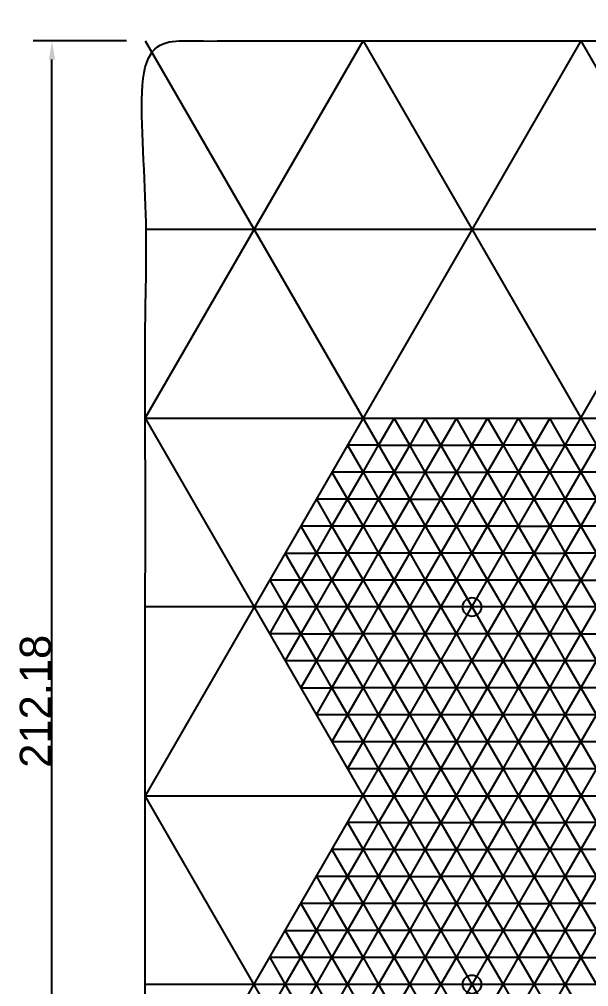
# Model space of a CAD drawing. Header units: millimetres. Extents: x 1 to 180, y 0 to 234.
# Drawn here: x 1.4 to 92.9, y 78.3 to 233.6 of the extents above; entities that cross this region are included whole.
import ezdxf

# ---------------------------------------------------------------- set-up
doc = ezdxf.new("R2010")
doc.units = ezdxf.units.MM
for name, color, linetype in [('CUT 1', 1, 'Continuous'), ('CUT 2', 15, 'Continuous'), ('ENGRAVE 1', 174, 'Continuous'), ('ENGRAVE 2', 3, 'Continuous')]:
    doc.layers.add(name, color=color, linetype=linetype)
doc.styles.add('Arial', font='arial.ttf')

msp = doc.modelspace()

# ---------------------------------------------------------------- linework, layer by layer
for p, q in [((18.66, 230.18), (3.66, 230.18)), ((6.66, 21), (6.66, 227.18))]:
    msp.add_line(p, q)
msp.add_solid([(6.16, 227.18), (7.16, 227.18), (6.66, 230.18)])
at = {"layer": 'CUT 1'}
for centre in [(74.16, 139.24), (74.16, 78.62)]:
    msp.add_circle(centre, 1.5, dxfattribs=at)
at = {"layer": 'CUT 2'}
msp.add_open_spline([(21.66, 18), (100.41, 18), (179.16, 18), (179.16, 124.09), (179.16, 230.18), (100.41, 230.18), (21.66, 230.18), (21.66, 124.09), (21.66, 18)], degree=2, knots=[0, 0, 0, 157.5, 157.5, 248.432668, 248.432668, 405.932668, 405.932668, 496.865336, 496.865336, 496.865336], dxfattribs=at)
at = {"layer": 'ENGRAVE 1'}
for p, q in [((61.66, 169.55), (59.16, 165.22)), ((64.16, 165.22), (61.66, 169.55)), ((66.66, 169.55), (64.16, 165.22)), ((69.16, 165.22), (66.66, 169.55)), ((71.66, 169.55), (69.16, 165.22)), ((74.16, 165.22), (71.66, 169.55)), ((74.16, 165.22), (76.66, 169.55)), ((76.66, 169.55), (79.16, 165.22)), ((79.16, 165.22), (81.66, 169.55)), ((81.66, 169.55), (84.16, 165.22)), ((86.66, 169.55), (84.16, 165.22)), ((89.16, 165.22), (86.66, 169.55)), ((54.16, 165.22), (56.66, 160.89)), ((59.16, 165.22), (54.16, 165.22)), ((56.66, 160.89), (59.16, 165.22)), ((59.16, 165.22), (64.16, 165.22)), ((64.16, 165.22), (61.66, 160.89)), ((64.16, 165.22), (69.16, 165.22)), ((66.66, 160.89), (64.16, 165.22)), ((69.16, 165.22), (66.66, 160.89)), ((71.66, 160.89), (69.16, 165.22)), ((69.16, 165.22), (74.16, 165.22)), ((74.16, 165.22), (71.66, 160.89)), ((76.66, 160.89), (74.16, 165.22)), ((79.16, 165.22), (74.16, 165.22)), ((76.66, 160.89), (79.16, 165.22)), ((84.16, 165.22), (79.16, 165.22)), ((79.16, 165.22), (81.66, 160.89)), ((81.66, 160.89), (84.16, 165.22)), ((84.16, 165.22), (89.16, 165.22)), ((84.16, 165.22), (86.66, 160.89)), ((94.16, 165.22), (89.16, 165.22)), ((89.16, 165.22), (91.66, 160.89)), ((91.66, 160.89), (94.16, 165.22)), ((56.66, 160.89), (51.66, 160.89)), ((51.66, 160.89), (54.16, 156.56)), ((54.16, 156.56), (56.66, 160.89)), ((61.66, 160.89), (56.66, 160.89)), ((56.66, 160.89), (59.16, 156.56)), ((59.16, 156.56), (61.66, 160.89)), ((61.66, 160.89), (66.66, 160.89)), ((66.66, 160.89), (64.16, 156.56)), ((69.16, 156.56), (66.66, 160.89)), ((66.66, 160.89), (71.66, 160.89)), ((69.16, 156.56), (71.66, 160.89)), ((71.66, 160.89), (74.16, 156.56)), ((71.66, 160.89), (76.66, 160.89)), ((74.16, 156.56), (76.66, 160.89)), ((81.66, 160.89), (76.66, 160.89)), ((76.66, 160.89), (79.16, 156.56)), ((79.16, 156.56), (81.66, 160.89)), ((81.66, 160.89), (84.16, 156.56)), ((86.66, 160.89), (81.66, 160.89)), ((86.66, 160.89), (89.16, 156.56)), ((91.66, 160.89), (86.66, 160.89)), ((89.16, 156.56), (91.66, 160.89)), ((91.66, 160.89), (94.16, 156.56)), ((96.66, 160.89), (91.66, 160.89)), ((54.16, 156.56), (49.16, 156.56)), ((49.16, 156.56), (51.66, 152.23)), ((51.66, 152.23), (54.16, 156.56)), ((54.16, 156.56), (56.66, 152.23)), ((59.16, 156.56), (54.16, 156.56)), ((56.66, 152.23), (59.16, 156.56)), ((59.16, 156.56), (61.66, 152.23)), ((64.16, 156.56), (59.16, 156.56)), ((61.66, 152.23), (64.16, 156.56)), ((64.16, 156.56), (69.16, 156.56)), ((66.66, 152.23), (69.16, 156.56)), ((69.16, 156.56), (71.66, 152.23)), ((74.16, 156.56), (69.16, 156.56)), ((71.66, 152.23), (74.16, 156.56)), ((74.16, 156.56), (76.66, 152.23)), ((79.16, 156.56), (74.16, 156.56)), ((76.66, 152.23), (79.16, 156.56)), ((84.16, 156.56), (79.16, 156.56)), ((79.16, 156.56), (81.66, 152.23)), ((89.16, 156.56), (84.16, 156.56)), ((84.16, 156.56), (86.66, 152.23)), ((86.66, 152.23), (89.16, 156.56)), ((94.16, 156.56), (89.16, 156.56)), ((89.16, 156.56), (91.66, 152.23)), ((91.66, 152.23), (94.16, 156.56)), ((46.66, 152.23), (49.16, 147.9)), ((51.66, 152.23), (46.66, 152.23)), ((49.16, 147.9), (51.66, 152.23)), ((56.66, 152.23), (51.66, 152.23)), ((51.66, 152.23), (54.16, 147.9)), ((54.16, 147.9), (56.66, 152.23)), ((56.66, 152.23), (59.16, 147.9)), ((61.66, 152.23), (56.66, 152.23)), ((59.16, 147.9), (61.66, 152.23)), ((61.66, 152.23), (64.16, 147.9)), ((66.66, 152.23), (61.66, 152.23)), ((64.16, 147.9), (66.66, 152.23)), ((71.66, 152.23), (66.66, 152.23)), ((69.16, 147.9), (71.66, 152.23)), ((76.66, 152.23), (71.66, 152.23)), ((71.66, 152.23), (74.16, 147.9)), ((74.16, 147.9), (76.66, 152.23)), ((76.66, 152.23), (79.16, 147.9)), ((81.66, 152.23), (76.66, 152.23)), ((81.66, 152.23), (86.66, 152.23)), ((84.16, 147.9), (81.66, 152.23)), ((86.66, 152.23), (84.16, 147.9)), ((91.66, 152.23), (86.66, 152.23)), ((86.66, 152.23), (89.16, 147.9)), ((89.16, 147.9), (91.66, 152.23)), ((96.66, 152.23), (91.66, 152.23)), ((91.66, 152.23), (94.16, 147.9)), ((44.16, 147.9), (49.16, 147.9)), ((46.66, 143.57), (44.16, 147.9)), ((49.16, 147.9), (46.66, 143.57)), ((54.16, 147.9), (49.16, 147.9)), ((49.16, 147.9), (51.66, 143.57)), ((51.66, 143.57), (54.16, 147.9)), ((54.16, 147.9), (56.66, 143.57)), ((59.16, 147.9), (54.16, 147.9)), ((56.66, 143.57), (59.16, 147.9)), ((59.16, 147.9), (61.66, 143.57)), ((64.16, 147.9), (59.16, 147.9)), ((61.66, 143.57), (64.16, 147.9)), ((64.16, 147.9), (66.66, 143.57)), ((69.16, 147.9), (64.16, 147.9)), ((66.66, 143.57), (69.16, 147.9)), ((74.16, 147.9), (69.16, 147.9)), ((71.66, 143.57), (74.16, 147.9)), ((74.16, 147.9), (76.66, 143.57)), ((79.16, 147.9), (74.16, 147.9)), ((79.16, 147.9), (81.66, 143.57)), ((84.16, 147.9), (79.16, 147.9)), ((81.66, 143.57), (84.16, 147.9)), ((86.66, 143.57), (84.16, 147.9)), ((84.16, 147.9), (89.16, 147.9)), ((89.16, 147.9), (86.66, 143.57)), ((89.16, 147.9), (91.66, 143.57)), ((94.16, 147.9), (89.16, 147.9)), ((94.16, 147.9), (91.66, 143.57)), ((46.66, 143.57), (41.66, 143.57)), ((41.66, 143.57), (44.16, 139.24)), ((44.16, 139.24), (46.66, 143.57)), ((46.66, 143.57), (49.16, 139.24)), ((51.66, 143.57), (46.66, 143.57)), ((49.16, 139.24), (51.66, 143.57)), ((51.66, 143.57), (54.16, 139.24)), ((56.66, 143.57), (51.66, 143.57)), ((54.16, 139.24), (56.66, 143.57)), ((56.66, 143.57), (59.16, 139.24)), ((61.66, 143.57), (56.66, 143.57)), ((59.16, 139.24), (61.66, 143.57)), ((61.66, 143.57), (64.16, 139.24)), ((66.66, 143.57), (61.66, 143.57)), ((64.16, 139.24), (66.66, 143.57)), ((66.66, 143.57), (69.16, 139.24)), ((71.66, 143.57), (66.66, 143.57)), ((69.16, 139.24), (71.66, 143.57)), ((76.66, 143.57), (71.66, 143.57)), ((81.66, 143.57), (76.66, 143.57)), ((76.66, 143.57), (79.16, 139.24)), ((79.16, 139.24), (81.66, 143.57)), ((81.66, 143.57), (84.16, 139.24)), ((86.66, 143.57), (81.66, 143.57)), ((84.16, 139.24), (86.66, 143.57)), ((89.16, 139.24), (86.66, 143.57)), ((86.66, 143.57), (91.66, 143.57)), ((91.66, 143.57), (89.16, 139.24)), ((91.66, 143.57), (96.66, 143.57)), ((91.66, 143.57), (94.16, 139.24)), ((41.66, 134.91), (44.16, 139.24)), ((44.16, 139.24), (46.66, 134.91)), ((49.16, 139.24), (46.66, 134.91)), ((51.66, 134.91), (49.16, 139.24)), ((51.66, 134.91), (54.16, 139.24)), ((54.16, 139.24), (56.66, 134.91)), ((56.66, 134.91), (59.16, 139.24)), ((59.16, 139.24), (61.66, 134.91)), ((61.66, 134.91), (64.16, 139.24)), ((64.16, 139.24), (66.66, 134.91)), ((66.66, 134.91), (69.16, 139.24)), ((69.16, 139.24), (71.66, 134.91)), ((76.66, 134.91), (79.16, 139.24)), ((79.16, 139.24), (81.66, 134.91)), ((81.66, 134.91), (84.16, 139.24)), ((84.16, 139.24), (86.66, 134.91)), ((86.66, 134.91), (89.16, 139.24)), ((89.16, 139.24), (91.66, 134.91)), ((94.16, 139.24), (91.66, 134.91)), ((46.66, 134.91), (41.66, 134.91)), ((44.16, 130.58), (46.66, 134.91)), ((46.66, 134.91), (49.16, 130.58)), ((46.66, 134.91), (51.66, 134.91)), ((49.16, 130.58), (51.66, 134.91)), ((51.66, 134.91), (54.16, 130.58)), ((56.66, 134.91), (51.66, 134.91)), ((54.16, 130.58), (56.66, 134.91)), ((56.66, 134.91), (59.16, 130.58)), ((61.66, 134.91), (56.66, 134.91)), ((59.16, 130.58), (61.66, 134.91)), ((61.66, 134.91), (64.16, 130.58)), ((66.66, 134.91), (61.66, 134.91)), ((64.16, 130.58), (66.66, 134.91)), ((71.66, 134.91), (66.66, 134.91)), ((66.66, 134.91), (69.16, 130.58)), ((71.66, 134.91), (74.16, 130.58)), ((76.66, 134.91), (71.66, 134.91)), ((74.16, 130.58), (76.66, 134.91)), ((81.66, 134.91), (76.66, 134.91)), ((79.16, 130.58), (81.66, 134.91)), ((81.66, 134.91), (84.16, 130.58)), ((86.66, 134.91), (81.66, 134.91)), ((84.16, 130.58), (86.66, 134.91)), ((86.66, 134.91), (89.16, 130.58)), ((91.66, 134.91), (86.66, 134.91)), ((89.16, 130.58), (91.66, 134.91)), ((91.66, 134.91), (96.66, 134.91)), ((91.66, 134.91), (94.16, 130.58)), ((49.16, 130.58), (44.16, 130.58)), ((49.16, 130.58), (46.66, 126.25)), ((51.66, 126.25), (49.16, 130.58)), ((54.16, 130.58), (49.16, 130.58)), ((51.66, 126.25), (54.16, 130.58)), ((54.16, 130.58), (56.66, 126.25)), ((59.16, 130.58), (54.16, 130.58)), ((56.66, 126.25), (59.16, 130.58)), ((59.16, 130.58), (61.66, 126.25)), ((64.16, 130.58), (59.16, 130.58)), ((61.66, 126.25), (64.16, 130.58)), ((64.16, 130.58), (66.66, 126.25)), ((69.16, 130.58), (64.16, 130.58)), ((69.16, 130.58), (71.66, 126.25)), ((74.16, 130.58), (69.16, 130.58)), ((71.66, 126.25), (74.16, 130.58)), ((74.16, 130.58), (76.66, 126.25)), ((79.16, 130.58), (74.16, 130.58)), ((76.66, 126.25), (79.16, 130.58)), ((84.16, 130.58), (79.16, 130.58)), ((81.66, 126.25), (84.16, 130.58)), ((84.16, 130.58), (86.66, 126.25)), ((89.16, 130.58), (84.16, 130.58)), ((86.66, 126.25), (89.16, 130.58)), ((94.16, 130.58), (89.16, 130.58)), ((89.16, 130.58), (91.66, 126.25)), ((91.66, 126.25), (94.16, 130.58)), ((46.66, 126.25), (51.66, 126.25)), ((49.16, 121.92), (51.66, 126.25)), ((51.66, 126.25), (54.16, 121.92)), ((56.66, 126.25), (51.66, 126.25)), ((54.16, 121.92), (56.66, 126.25)), ((56.66, 126.25), (59.16, 121.92)), ((61.66, 126.25), (56.66, 126.25)), ((59.16, 121.92), (61.66, 126.25)), ((66.66, 126.25), (61.66, 126.25)), ((61.66, 126.25), (64.16, 121.92)), ((71.66, 126.25), (66.66, 126.25)), ((66.66, 126.25), (69.16, 121.92)), ((69.16, 121.92), (71.66, 126.25)), ((71.66, 126.25), (74.16, 121.92)), ((76.66, 126.25), (71.66, 126.25)), ((74.16, 121.92), (76.66, 126.25)), ((81.66, 126.25), (76.66, 126.25)), ((76.66, 126.25), (79.16, 121.92)), ((79.16, 121.92), (81.66, 126.25)), ((86.66, 126.25), (81.66, 126.25)), ((84.16, 121.92), (86.66, 126.25)), ((86.66, 126.25), (89.16, 121.92)), ((91.66, 126.25), (86.66, 126.25)), ((89.16, 121.92), (91.66, 126.25)), ((96.66, 126.25), (91.66, 126.25)), ((91.66, 126.25), (94.16, 121.92)), ((54.16, 121.92), (49.16, 121.92)), ((51.66, 117.59), (54.16, 121.92)), ((54.16, 121.92), (56.66, 117.59)), ((59.16, 121.92), (54.16, 121.92)), ((56.66, 117.59), (59.16, 121.92)), ((59.16, 121.92), (61.66, 117.59)), ((64.16, 121.92), (59.16, 121.92)), ((64.16, 121.92), (66.66, 117.59)), ((69.16, 121.92), (64.16, 121.92)), ((66.66, 117.59), (69.16, 121.92)), ((74.16, 121.92), (69.16, 121.92)), ((69.16, 121.92), (71.66, 117.59)), ((71.66, 117.59), (74.16, 121.92)), ((74.16, 121.92), (76.66, 117.59)), ((79.16, 121.92), (74.16, 121.92)), ((76.66, 117.59), (79.16, 121.92)), ((79.16, 121.92), (81.66, 117.59)), ((84.16, 121.92), (79.16, 121.92)), ((81.66, 117.59), (84.16, 121.92)), ((89.16, 121.92), (84.16, 121.92)), ((86.66, 117.59), (89.16, 121.92)), ((94.16, 121.92), (89.16, 121.92)), ((89.16, 121.92), (91.66, 117.59)), ((91.66, 117.59), (94.16, 121.92)), ((56.66, 117.59), (51.66, 117.59)), ((54.16, 113.26), (56.66, 117.59)), ((56.66, 117.59), (59.16, 113.26)), ((61.66, 117.59), (56.66, 117.59)), ((66.66, 117.59), (61.66, 117.59)), ((61.66, 117.59), (64.16, 113.26)), ((64.16, 113.26), (66.66, 117.59)), ((71.66, 117.59), (66.66, 117.59)), ((66.66, 117.59), (69.16, 113.26)), ((69.16, 113.26), (71.66, 117.59)), ((71.66, 117.59), (74.16, 113.26)), ((76.66, 117.59), (71.66, 117.59)), ((74.16, 113.26), (76.66, 117.59)), ((81.66, 117.59), (76.66, 117.59)), ((76.66, 117.59), (79.16, 113.26)), ((79.16, 113.26), (81.66, 117.59)), ((81.66, 117.59), (84.16, 113.26)), ((86.66, 117.59), (81.66, 117.59)), ((84.16, 113.26), (86.66, 117.59)), ((91.66, 117.59), (86.66, 117.59)), ((89.16, 113.26), (91.66, 117.59)), ((96.66, 117.59), (91.66, 117.59)), ((91.66, 117.59), (94.16, 113.26)), ((59.16, 113.26), (54.16, 113.26)), ((64.16, 113.26), (59.16, 113.26)), ((59.16, 113.26), (61.66, 108.93)), ((61.66, 108.93), (64.16, 113.26)), ((69.16, 113.26), (64.16, 113.26)), ((64.16, 113.26), (66.66, 108.93)), ((66.66, 108.93), (69.16, 113.26)), ((74.16, 113.26), (69.16, 113.26)), ((69.16, 113.26), (71.66, 108.93)), ((71.66, 108.93), (74.16, 113.26)), ((74.16, 113.26), (76.66, 108.93)), ((79.16, 113.26), (74.16, 113.26)), ((76.66, 108.93), (79.16, 113.26)), ((79.16, 113.26), (81.66, 108.93)), ((84.16, 113.26), (79.16, 113.26)), ((81.66, 108.93), (84.16, 113.26)), ((89.16, 113.26), (84.16, 113.26)), ((84.16, 113.26), (86.66, 108.93)), ((86.66, 108.93), (89.16, 113.26)), ((94.16, 113.26), (89.16, 113.26)), ((61.66, 108.93), (59.16, 104.6)), ((64.16, 104.6), (61.66, 108.93)), ((66.66, 108.93), (64.16, 104.6)), ((69.16, 104.6), (66.66, 108.93)), ((71.66, 108.93), (69.16, 104.6)), ((74.16, 104.6), (71.66, 108.93)), ((74.16, 104.6), (76.66, 108.93)), ((76.66, 108.93), (79.16, 104.6)), ((79.16, 104.6), (81.66, 108.93)), ((81.66, 108.93), (84.16, 104.6)), ((86.66, 108.93), (84.16, 104.6)), ((89.16, 104.6), (86.66, 108.93)), ((59.16, 104.6), (54.16, 104.6)), ((54.16, 104.6), (56.66, 100.27)), ((56.66, 100.27), (59.16, 104.6)), ((59.16, 104.6), (64.16, 104.6)), ((64.16, 104.6), (61.66, 100.27)), ((66.66, 100.27), (64.16, 104.6)), ((64.16, 104.6), (69.16, 104.6)), ((69.16, 104.6), (66.66, 100.27)), ((69.16, 104.6), (74.16, 104.6)), ((71.66, 100.27), (69.16, 104.6)), ((74.16, 104.6), (71.66, 100.27)), ((76.66, 100.27), (74.16, 104.6)), ((79.16, 104.6), (74.16, 104.6)), ((76.66, 100.27), (79.16, 104.6)), ((84.16, 104.6), (79.16, 104.6)), ((79.16, 104.6), (81.66, 100.27)), ((81.66, 100.27), (84.16, 104.6)), ((84.16, 104.6), (89.16, 104.6)), ((84.16, 104.6), (86.66, 100.27)), ((89.16, 104.6), (91.66, 100.27)), ((94.16, 104.6), (89.16, 104.6)), ((91.66, 100.27), (94.16, 104.6)), ((56.66, 100.27), (51.66, 100.27)), ((51.66, 100.27), (54.16, 95.94)), ((54.16, 95.94), (56.66, 100.27)), ((56.66, 100.27), (59.16, 95.94)), ((61.66, 100.27), (56.66, 100.27)), ((59.16, 95.94), (61.66, 100.27)), ((61.66, 100.27), (66.66, 100.27)), ((66.66, 100.27), (64.16, 95.94)), ((66.66, 100.27), (71.66, 100.27)), ((69.16, 95.94), (66.66, 100.27)), ((69.16, 95.94), (71.66, 100.27)), ((71.66, 100.27), (74.16, 95.94)), ((71.66, 100.27), (76.66, 100.27)), ((74.16, 95.94), (76.66, 100.27)), ((81.66, 100.27), (76.66, 100.27)), ((76.66, 100.27), (79.16, 95.94)), ((79.16, 95.94), (81.66, 100.27)), ((81.66, 100.27), (84.16, 95.94)), ((86.66, 100.27), (81.66, 100.27)), ((86.66, 100.27), (89.16, 95.94)), ((91.66, 100.27), (86.66, 100.27)), ((89.16, 95.94), (91.66, 100.27)), ((96.66, 100.27), (91.66, 100.27)), ((91.66, 100.27), (94.16, 95.94)), ((54.16, 95.94), (49.16, 95.94)), ((49.16, 95.94), (51.66, 91.61)), ((51.66, 91.61), (54.16, 95.94)), ((59.16, 95.94), (54.16, 95.94)), ((54.16, 95.94), (56.66, 91.61)), ((56.66, 91.61), (59.16, 95.94)), ((59.16, 95.94), (61.66, 91.61)), ((64.16, 95.94), (59.16, 95.94)), ((61.66, 91.61), (64.16, 95.94)), ((64.16, 95.94), (69.16, 95.94)), ((66.66, 91.61), (69.16, 95.94)), ((74.16, 95.94), (69.16, 95.94)), ((69.16, 95.94), (71.66, 91.61)), ((71.66, 91.61), (74.16, 95.94)), ((79.16, 95.94), (74.16, 95.94)), ((74.16, 95.94), (76.66, 91.61)), ((76.66, 91.61), (79.16, 95.94)), ((79.16, 95.94), (81.66, 91.61)), ((84.16, 95.94), (79.16, 95.94)), ((89.16, 95.94), (84.16, 95.94)), ((84.16, 95.94), (86.66, 91.61)), ((86.66, 91.61), (89.16, 95.94)), ((89.16, 95.94), (91.66, 91.61)), ((94.16, 95.94), (89.16, 95.94)), ((91.66, 91.61), (94.16, 95.94)), ((51.66, 91.61), (46.66, 91.61)), ((46.66, 91.61), (49.16, 87.28)), ((49.16, 87.28), (51.66, 91.61)), ((56.66, 91.61), (51.66, 91.61)), ((51.66, 91.61), (54.16, 87.28)), ((54.16, 87.28), (56.66, 91.61)), ((61.66, 91.61), (56.66, 91.61)), ((56.66, 91.61), (59.16, 87.28)), ((59.16, 87.28), (61.66, 91.61)), ((61.66, 91.61), (64.16, 87.28)), ((66.66, 91.61), (61.66, 91.61)), ((64.16, 87.28), (66.66, 91.61)), ((71.66, 91.61), (66.66, 91.61)), ((69.16, 87.28), (71.66, 91.61)), ((76.66, 91.61), (71.66, 91.61)), ((71.66, 91.61), (74.16, 87.28)), ((74.16, 87.28), (76.66, 91.61)), ((76.66, 91.61), (79.16, 87.28)), ((81.66, 91.61), (76.66, 91.61)), ((84.16, 87.28), (81.66, 91.61)), ((81.66, 91.61), (86.66, 91.61)), ((86.66, 91.61), (84.16, 87.28)), ((86.66, 91.61), (89.16, 87.28)), ((91.66, 91.61), (86.66, 91.61)), ((89.16, 87.28), (91.66, 91.61)), ((96.66, 91.61), (91.66, 91.61)), ((91.66, 91.61), (94.16, 87.28)), ((44.16, 87.28), (49.16, 87.28)), ((46.66, 82.95), (44.16, 87.28)), ((49.16, 87.28), (46.66, 82.95)), ((54.16, 87.28), (49.16, 87.28)), ((49.16, 87.28), (51.66, 82.95)), ((51.66, 82.95), (54.16, 87.28)), ((59.16, 87.28), (54.16, 87.28)), ((54.16, 87.28), (56.66, 82.95)), ((56.66, 82.95), (59.16, 87.28)), ((64.16, 87.28), (59.16, 87.28)), ((59.16, 87.28), (61.66, 82.95)), ((61.66, 82.95), (64.16, 87.28)), ((64.16, 87.28), (66.66, 82.95)), ((69.16, 87.28), (64.16, 87.28)), ((66.66, 82.95), (69.16, 87.28)), ((74.16, 87.28), (69.16, 87.28)), ((71.66, 82.95), (74.16, 87.28)), ((79.16, 87.28), (74.16, 87.28)), ((74.16, 87.28), (76.66, 82.95)), ((79.16, 87.28), (81.66, 82.95)), ((84.16, 87.28), (79.16, 87.28)), ((81.66, 82.95), (84.16, 87.28)), ((86.66, 82.95), (84.16, 87.28)), ((84.16, 87.28), (89.16, 87.28)), ((89.16, 87.28), (86.66, 82.95)), ((89.16, 87.28), (91.66, 82.95)), ((94.16, 87.28), (89.16, 87.28)), ((94.16, 87.28), (91.66, 82.95)), ((46.66, 82.95), (41.66, 82.95)), ((41.66, 82.95), (44.16, 78.62)), ((44.16, 78.62), (46.66, 82.95)), ((51.66, 82.95), (46.66, 82.95)), ((46.66, 82.95), (49.16, 78.62)), ((49.16, 78.62), (51.66, 82.95)), ((56.66, 82.95), (51.66, 82.95)), ((51.66, 82.95), (54.16, 78.62)), ((54.16, 78.62), (56.66, 82.95)), ((61.66, 82.95), (56.66, 82.95)), ((56.66, 82.95), (59.16, 78.62)), ((59.16, 78.62), (61.66, 82.95)), ((66.66, 82.95), (61.66, 82.95)), ((61.66, 82.95), (64.16, 78.62)), ((64.16, 78.62), (66.66, 82.95)), ((66.66, 82.95), (69.16, 78.62)), ((71.66, 82.95), (66.66, 82.95)), ((69.16, 78.62), (71.66, 82.95)), ((76.66, 82.95), (71.66, 82.95)), ((81.66, 82.95), (76.66, 82.95)), ((76.66, 82.95), (79.16, 78.62)), ((79.16, 78.62), (81.66, 82.95)), ((86.66, 82.95), (81.66, 82.95)), ((81.66, 82.95), (84.16, 78.62)), ((84.16, 78.62), (86.66, 82.95)), ((86.66, 82.95), (91.66, 82.95)), ((89.16, 78.62), (86.66, 82.95)), ((91.66, 82.95), (89.16, 78.62)), ((91.66, 82.95), (94.16, 78.62)), ((91.66, 82.95), (96.66, 82.95)), ((41.66, 74.29), (44.16, 78.62)), ((44.16, 78.62), (46.66, 74.29)), ((49.16, 78.62), (46.66, 74.29)), ((51.66, 74.29), (49.16, 78.62)), ((51.66, 74.29), (54.16, 78.62)), ((54.16, 78.62), (56.66, 74.29)), ((56.66, 74.29), (59.16, 78.62)), ((59.16, 78.62), (61.66, 74.29)), ((61.66, 74.29), (64.16, 78.62)), ((64.16, 78.62), (66.66, 74.29)), ((66.66, 74.29), (69.16, 78.62)), ((69.16, 78.62), (71.66, 74.29)), ((76.66, 74.29), (79.16, 78.62)), ((79.16, 78.62), (81.66, 74.29)), ((81.66, 74.29), (84.16, 78.62)), ((84.16, 78.62), (86.66, 74.29)), ((86.66, 74.29), (89.16, 78.62)), ((89.16, 78.62), (91.66, 74.29))]:
    msp.add_line(p, q, dxfattribs=at)
at = {"layer": 'ENGRAVE 2'}
for p, q in [((21.66, 169.55), (56.66, 230.18)), ((21.66, 230.18), (126.66, 48.31)), ((56.66, 230.18), (161.66, 48.31)), ((179.16, 199.87), (21.66, 199.87))]:
    msp.add_line(p, q, dxfattribs=at)
for points in [[(21.66, 48.31), (126.66, 230.18)], [(91.66, 230.18), (21.66, 108.93)], [(161.66, 230.18), (39.16, 18)], [(91.66, 230.18), (179.16, 78.62)], [(21.66, 169.55), (179.16, 169.55)], [(21.66, 169.55), (91.66, 48.31)], [(179.16, 139.24), (21.66, 139.24)], [(74.16, 18), (21.66, 108.93)], [(21.66, 108.93), (179.16, 108.93)], [(179.16, 78.62), (21.66, 78.62)]]:
    msp.add_lwpolyline(points, dxfattribs=at)

# ---------------------------------------------------------------- texts
at = {"insert": (4.02, 124.09), "char_height": 5, "attachment_point": 5, "rotation": 90, "style": 'Arial'}
msp.add_mtext('\\A1;212.18', dxfattribs=at)

doc.saveas('drawing.dxf')
